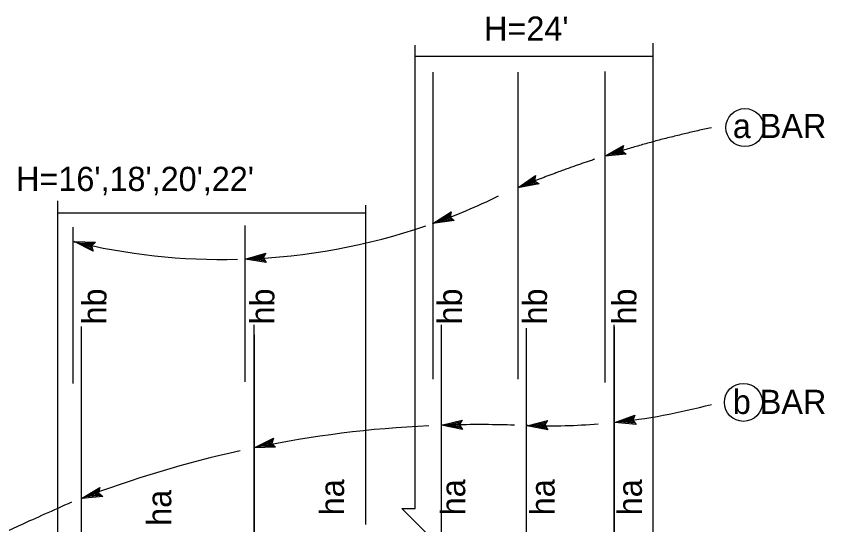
# Model space of a CAD drawing. Extents: x 0 to 2.83, y 0 to 1.83.
# Drawn here: x 0.3978 to 0.7878, y 0.6361 to 0.8815 of the extents above; entities that cross this region are included whole.
import ezdxf

# ---------------------------------------------------------------- set-up
doc = ezdxf.new("R2010")
doc.units = 0
for name, color, linetype in [('212 Leaders and Dim Lines', 7, 'Continuous'), ('214 Text and Titles', 7, 'Continuous'), ('216 Rebar', 7, 'Continuous'), ('240 Concrete', 7, 'Continuous')]:
    doc.layers.add(name, color=color, linetype=linetype)

msp = doc.modelspace()

# ---------------------------------------------------------------- linework, layer by layer
at = {"layer": '212 Leaders and Dim Lines'}
for p, q in [((0.6816565010624254, 0.8140532635678087), (0.6906450465545025, 0.8191519162127038)), ((0.6906450465545025, 0.8191519162127038), (0.6900153934090194, 0.816618651805636)), ((0.6906450465545025, 0.8191519162127038), (0.6906450465545025, 0.8191519162127038)), ((0.6914385873278669, 0.8153248994690626), (0.6838747650445657, 0.8147329422990356)), ((0.683891069107893, 0.8147452016796625), (0.6904447490202288, 0.8184585348296728)), ((0.6860987313519192, 0.815413031175717), (0.6903312311855507, 0.8178134406959661)), ((0.6908858394486915, 0.8157878392429035), (0.6860987313519192, 0.815413031175717)), ((0.688320000215113, 0.8160928466309261), (0.6901308141999235, 0.8171193763818102)), ((0.6904310733370378, 0.8162580233479313), (0.688320000215113, 0.8160928466309261)), ((0.6900153934090194, 0.816618651805636), (0.691962618481755, 0.8148594483556881)), ((0.691962618481755, 0.8148594483556881), (0.6816565010624254, 0.8140532635678087)), ((0.6816565010624254, 0.8140532635678087), (0.6816565010624254, 0.8140532635678087)), ((0.691962618481755, 0.8148594483556881), (0.691962618481755, 0.8148594483556881)), ((0.6397987882085379, 0.7987231481357853), (0.6482320883370973, 0.8046955561977158)), ((0.6419529119797444, 0.7996351916986263), (0.6481021715191099, 0.8039856136223181)), ((0.6482320883370973, 0.8046955561977158), (0.64785905815853, 0.8021120043603319)), ((0.6482320883370973, 0.8046955561977158), (0.6482320883370973, 0.8046955561977158)), ((0.649972527513284, 0.8005564563549284), (0.6397987882085379, 0.7987231481357853)), ((0.649404555666397, 0.800967140387051), (0.6419379163180351, 0.7996213625751517)), ((0.6440826771588876, 0.8005205555937036), (0.6480537676000668, 0.8033323986245052)), ((0.648808262457274, 0.8013724524727198), (0.6440826771588876, 0.8005205555937036)), ((0.6462247813793858, 0.8014192067232699), (0.6479238002622895, 0.8026217646141273)), ((0.6483087345669591, 0.8017947759782453), (0.6462247813793858, 0.8014192067232699)), ((0.64785905815853, 0.8021120043603319), (0.649972527513284, 0.8005564563549284)), ((0.649972527513284, 0.8005564563549284), (0.649972527513284, 0.8005564563549284)), ((0.6397987882085379, 0.7987231481357853), (0.6397987882085379, 0.7987231481357853)), ((0.5988372385898922, 0.7815494885977338), (0.6075403134939709, 0.7871214448320718)), ((0.6010316139438222, 0.782359914160334), (0.6073773759666315, 0.78641834582049)), ((0.6032004109984894, 0.7831448269642899), (0.6072985122173647, 0.7857681048938125)), ((0.6053821543386722, 0.7839424361304818), (0.6071354919297616, 0.7850643175732783)), ((0.6074813761325757, 0.784220250784792), (0.6053821543386722, 0.7839424361304818)), ((0.6075403134939709, 0.7871214448320718), (0.6070470088098882, 0.7845581379724859)), ((0.6070470088098882, 0.7845581379724859), (0.6090855091017215, 0.7829055645521578)), ((0.6075403134939709, 0.7871214448320718), (0.6075403134939709, 0.7871214448320718)), ((0.6090855091017215, 0.7829055645521578), (0.5988372385898922, 0.7815494885977338)), ((0.5988372385898922, 0.7815494885977338), (0.5988372385898922, 0.7815494885977338)), ((0.608537340932866, 0.7833423311277352), (0.6010159886524129, 0.7823468005793429)), ((0.6079606313876934, 0.7837750545306422), (0.6032004109984894, 0.7831448269642899)), ((0.6090855091017215, 0.7829055645521578), (0.6090855091017215, 0.7829055645521578)), ((0.4350039048591825, 0.7681800029374065), (0.4257246138189932, 0.7727359839506549)), ((0.4257246138189932, 0.7727359839506549), (0.4257246138189932, 0.7727359839506549)), ((0.4257246138189932, 0.7727359839506549), (0.4360569611289558, 0.7725441753835158)), ((0.4360563222536309, 0.7725443856486285), (0.4342243639486967, 0.7706856326487014)), ((0.4360563222536309, 0.7725443856486285), (0.4360563222536309, 0.7725443856486285)), ((0.4347900551463107, 0.7688469499663871), (0.4279796717850869, 0.7721910160131042)), ((0.4279992832653871, 0.7721935897142449), (0.43553108916851485, 0.7720495179770974)), ((0.43454967544412887, 0.769526876951913), (0.4302398995125093, 0.77164293041907)), ((0.4302398995125093, 0.77164293041907), (0.43510492623845815, 0.7715528469053807)), ((0.4343987400889022, 0.7701633817411996), (0.4324975130858705, 0.7710971213945771)), ((0.4324975130858705, 0.7710971213945771), (0.43457905427801674, 0.771058189525454)), ((0.4342243639486967, 0.7706856326487014), (0.4350039048591825, 0.7681800029374065)), ((0.4350039048591825, 0.7681800029374065), (0.4350039048591825, 0.7681800029374065)), ((0.5082276363435602, 0.7643040267689715), (0.518146120424555, 0.7672038737101691)), ((0.5180409175326293, 0.7632968497533511), (0.5105429188792586, 0.764455374494961)), ((0.5105607873076061, 0.7644646954888557), (0.5177925913351169, 0.7665747778983683)), ((0.5128641035145455, 0.7646074353526837), (0.5175338530275209, 0.765973797501848)), ((0.5176086652592121, 0.7638747172004438), (0.5128641035145455, 0.7646074353526837)), ((0.515181385595433, 0.7647601552459622), (0.5171800110438857, 0.7653439213487147)), ((0.5172740703087119, 0.7644367957165152), (0.515181385595433, 0.7647601552459622)), ((0.518146120424555, 0.7672038737101691), (0.5169524915554858, 0.7648831445477411)), ((0.5169524915554858, 0.7648831445477411), (0.5184440419021253, 0.7627245025800856)), ((0.518146120424555, 0.7672038737101691), (0.518146120424555, 0.7672038737101691)), ((0.5184440419021253, 0.7627245025800856), (0.5082276363435602, 0.7643040267689715)), ((0.5082276363435602, 0.7643040267689715), (0.5082276363435602, 0.7643040267689715)), ((0.5184440419021253, 0.7627245025800856), (0.5184440419021253, 0.7627245025800856)), ((0.6029255869196818, 0.6841551012642292), (0.6129627238129994, 0.6866155189163894)), ((0.6129620680889137, 0.6866156686213347), (0.6116672114432541, 0.6843498515825542)), ((0.6129620680889137, 0.6866156686213347), (0.6129620680889137, 0.6866156686213347)), ((0.6441076756859458, 0.6839512295409422), (0.6541448125527717, 0.6864116471931024)), ((0.654144156828686, 0.6864117968980478), (0.6528493001830263, 0.6841459798592672)), ((0.654144156828686, 0.6864117968980478), (0.654144156828686, 0.6864117968980478)), ((0.686485158069984, 0.6854559195364662), (0.6961779010015582, 0.6890398354236392)), ((0.68880170794507, 0.6857785260905704), (0.6958678646559209, 0.688386736194825)), ((0.691088053820875, 0.6860821571520974), (0.6956515272341667, 0.6877693336347035)), ((0.6933897030337094, 0.6863954024448292), (0.695343101746591, 0.687117246417678)), ((0.6961779010015582, 0.6890398354236392), (0.6951481387788949, 0.6866410518087727)), ((0.6951481387788949, 0.6866410518087727), (0.6967865243508033, 0.684591706372519)), ((0.6961777512701212, 0.6890391796995536), (0.6961777512701212, 0.6890391796995536)), ((0.6130623634614603, 0.6821273363879394), (0.6029255869196818, 0.6841551012642292)), ((0.6029255869196818, 0.6841551012642292), (0.6029255869196818, 0.6841551012642292)), ((0.6126851442730743, 0.6827172685012105), (0.6052450261717409, 0.6842055691034424)), ((0.6052637631060044, 0.6842128470791667), (0.6125809688111428, 0.6860025962986134)), ((0.6075699874460838, 0.6842552935573307), (0.6122956133563409, 0.685413025294546)), ((0.6122784458205327, 0.6833125514734929), (0.6075699874460838, 0.6842552935573307)), ((0.6098920121351341, 0.6843049985397741), (0.6119145140785699, 0.684799952918841)), ((0.6119687611265399, 0.683889306425545), (0.6098920121351341, 0.6843049985397741)), ((0.6116672114432541, 0.6843498515825542), (0.6130623634614603, 0.6821273363879394)), ((0.6542444522012322, 0.6819234646646525), (0.6441076756859458, 0.6839512295409422)), ((0.6441076756859458, 0.6839512295409422), (0.6441076756859458, 0.6839512295409422)), ((0.6538672330128465, 0.6825133967779234), (0.6464271149115132, 0.6840016973801555)), ((0.6464458518457763, 0.6840089753558797), (0.6537630575774067, 0.6857987245753264)), ((0.6487520762123479, 0.6840514218340437), (0.6534777020961131, 0.685209153571259)), ((0.6534605345603045, 0.683108679750206), (0.6487520762123479, 0.6840514218340437)), ((0.6510741009013982, 0.684101126816487), (0.6530966028183417, 0.684596081195554)), ((0.6531508498663121, 0.6836854346757663), (0.6510741009013982, 0.684101126816487)), ((0.6528493001830263, 0.6841459798592672), (0.6542444522012322, 0.6819234646646525)), ((0.6967865243508033, 0.684591706372519), (0.686485158069984, 0.6854559195364662)), ((0.686485158069984, 0.6854559195364662), (0.686485158069984, 0.6854559195364662)), ((0.6963442672251553, 0.6851347411002516), (0.6887839972486715, 0.6857689440733479)), ((0.6958727374975839, 0.6856810097833016), (0.691088053820875, 0.6860821571520974)), ((0.6955003923959743, 0.686218258392378), (0.6933897030337094, 0.6863954024448292)), ((0.6967865243508033, 0.684591706372519), (0.6967865243508033, 0.684591706372519)), ((0.6130623634614603, 0.6821273363879394), (0.6130623634614603, 0.6821273363879394)), ((0.6542444522012322, 0.6819234646646525), (0.6542444522012322, 0.6819234646646525)), ((0.5125922463540975, 0.673322100640931), (0.5218565668467684, 0.6779001972417624)), ((0.514862498378704, 0.6738853623320633), (0.5216177777364505, 0.6772199648327161)), ((0.5171046452668334, 0.6744267546765377), (0.5214672905423564, 0.6765820081359379)), ((0.5193610086674687, 0.6749790443012194), (0.5212275836514463, 0.675900777941179)), ((0.5214780894851444, 0.6750232813840483), (0.5193610086674687, 0.6749790443012194)), ((0.5218565668467684, 0.6779001972417624), (0.5210835673615559, 0.6754067420049983)), ((0.5210835673615559, 0.6754067420049983), (0.5229266857184819, 0.6735402191832992)), ((0.5218570728659085, 0.6778993918127316), (0.5218570728659085, 0.6778993918127316)), ((0.5229266857184819, 0.6735402191832992), (0.5125922463540975, 0.673322100640931)), ((0.5125922463540975, 0.673322100640931), (0.5125922463540975, 0.673322100640931)), ((0.5224311421891265, 0.674034190850466), (0.5148458229273694, 0.6738750265447452)), ((0.5219049965422952, 0.6745285954460026), (0.5171046452668334, 0.6744267546765377)), ((0.5229266857184819, 0.6735402191832992), (0.5229266857184819, 0.6735402191832992)), ((0.429262059712219, 0.6488691422476204), (0.4381849277029226, 0.6540812653599234)), ((0.43148678794913087, 0.6495895759580269), (0.43799414349273297, 0.653385415633488)), ((0.43368669491536194, 0.6502851483422091), (0.43788753306701694, 0.6527402005913808)), ((0.4358991506052415, 0.6509933785696059), (0.4376971051180387, 0.6520428897118289)), ((0.4381849277029226, 0.6540812653599234), (0.4375872008126401, 0.6515403754582014)), ((0.4375872008126401, 0.6515403754582014), (0.439557177248748, 0.6498071894879417)), ((0.4381849277029226, 0.6540812653599234), (0.4381849277029226, 0.6540812653599234)), ((0.439557177248748, 0.6498071894879417), (0.429262059712219, 0.6488691422476204)), ((0.429262059712219, 0.6488691422476204), (0.429262059712219, 0.6488691422476204)), ((0.4390269936216314, 0.6502657783873002), (0.4314716305287244, 0.6495768238571241)), ((0.43846882706453466, 0.6507204077219881), (0.43368669491536194, 0.6502851483422091)), ((0.43800858998022235, 0.6511854485044658), (0.4358991506052415, 0.6509933785696059)), ((0.439557177248748, 0.6498071894879417), (0.439557177248748, 0.6498071894879417))]:
    msp.add_line(p, q, dxfattribs=at)
for centre, radius, start, end in [((0.49753142544552204, 1.0676141429014399), 0.30348415645478083, 289.46966826778635, 295.96630747661095), ((0.49753142544552204, 1.0676141429014399), 0.30348415645478083, 272.0108039769009, 288.8163224595036), ((0.49753142544552204, 1.0676141429014399), 0.30348415645478083, 256.2039380219937, 271.33493554083884), ((0.6545421896451916, 0.9873819558001935), 0.30348415645478083, 275.9912473708304, 285.000312221561), ((0.6215906040516803, 0.1479622050348754), 0.5365296496948764, 92.648252090857, 101.6589433439131), ((0.6215906040516803, 0.1479622050348754), 0.5365296496948764, 91.1922464083953, 92.01541613844213), ((0.6215906040516803, 0.1479622050348754), 0.5365296496948764, 88.22988486892301, 91.27489918617309), ((0.6215906040516803, 0.1479622050348754), 0.5365296496948764, 87.26167974172864, 87.63752709340021), ((0.6545421896451916, 0.9873819558001935), 0.30348415645478083, 268.4769142085703, 274.5381896797422), ((0.6215906040516803, 0.1479622050348754), 0.5365296496948764, 102.4574086425028, 111.0167037771742)]:
    msp.add_arc(centre, radius, start, end, dxfattribs=at)
for points, degree in [([(0.7330912666357665, 0.8276969484192683), (0.7070197669869416, 0.8221486301215992), (0.6816265847371848, 0.8140434943333061)], 2), ([(0.6767496151541778, 0.8124611197368287), (0.6680156142973283, 0.8095811003427397), (0.6593854473706184, 0.8064034437806668), (0.6458338073769171, 0.8014136842771182), (0.6397303208067568, 0.798758686728136)], 4), ([(0.33729390164414225, 0.6040228783913694), (0.35009499455647286, 0.6102527168626208), (0.36225666784396077, 0.6176535661990976), (0.3744183411049566, 0.6250544155090826), (0.42472835384643415, 0.6472327187615504)], 4)]:
    msp.add_open_spline(points, degree=degree, dxfattribs=at)
at = {"layer": '214 Text and Titles'}
for centre in [(0.7492728554132704, 0.827754778886496), (0.7485499181141838, 0.695219557287204)]:
    msp.add_circle(centre, 0.009166849985009199, dxfattribs=at)
at = {"layer": '216 Rebar'}
for p, q in [((0.5987344480907704, 0.8544488760923082), (0.5987344480907704, 0.7063375857379375)), ((0.6397610040949904, 0.8544488760923082), (0.6397610040949904, 0.7063375857379375)), ((0.6816640939192293, 0.8547521910541347), (0.6816640939192293, 0.7047596412792935)), ((0.5080902030710098, 0.7805888013389147), (0.5080902030710098, 0.7050738614688559)), ((0.4251605572425509, 0.7797595048732126), (0.4251605572425509, 0.7042445650031536)), ((0.429169553314988, 0.7318148470641194), (0.429169553314988, 0.4820818580336161)), ((0.5125138473762983, 0.7326441435298215), (0.5125138473762983, 0.4829111544993184)), ((0.6027434441632079, 0.7326366601104853), (0.6027434441632079, 0.4647788557275612)), ((0.6437700001674278, 0.7310587156518414), (0.6437700001674278, 0.4647788557275612)), ((0.6860877382245177, 0.7326441435298215), (0.6860877382245177, 0.4676430806803423)), ((0.6861722799265775, 0.7315846971292256), (0.6861722799265775, 0.5193529283887414)), ((0.5125983890783581, 0.7278167227603228), (0.5125983890783581, 0.5193529283887414))]:
    msp.add_line(p, q, dxfattribs=at)
at = {"layer": '240 Concrete'}
for p, q in [((0.5901927109560177, 0.6440712024642424), (0.5901927109560177, 0.8674632336469533)), ((0.7050632026674873, 0.6279443298410833), (0.7050632026674873, 0.868513049311977)), ((0.5901927109560177, 0.8622592472143382), (0.7050632026674873, 0.8622592472143382)), ((0.4178869733755677, 0.5702258863772579), (0.4178869733755677, 0.7923942220514033)), ((0.5663981091081218, 0.6363631728589569), (0.5663981091081218, 0.7903808769059232)), ((0.4178869733755677, 0.7866692227507859), (0.5663981091081218, 0.7866692227507859)), ((0.5837638738150764, 0.6440569793817797), (0.5901927109560177, 0.6440712024642424)), ((0.5959435084640119, 0.6319311179491646), (0.5837638738150764, 0.6440569793817797))]:
    msp.add_line(p, q, dxfattribs=at)

# ---------------------------------------------------------------- texts
at = {"layer": '214 Text and Titles'}
for s, height, p in [("H=24'", 0.011666666666666665, (0.6234982638888888, 0.8696623211805554)), ('a BAR', 0.011666661458333333, (0.743454861111111, 0.8226961805555555)), ("H=16',18',20',22'", 0.011666666666666665, (0.3977933924932161, 0.797171001736111)), ('b BAR', 0.011666661458333333, (0.7434513888888888, 0.6896276041666666))]:
    msp.add_text(s, height=height, dxfattribs=at).set_placement(p)
for s, p in [('hb', (0.4413289982638889, 0.7327986111111111)), ('hb', (0.522330734375, 0.7327986111111111)), ('hb', (0.612799484375, 0.7327986111111111)), ('hb', (0.6538255260416667, 0.7327986111111111)), ('hb', (0.6969566024305556, 0.7327986111111111)), ('ha', (0.5559930607638889, 0.640751736111111)), ('ha', (0.614377609375, 0.640751736111111)), ('ha', (0.6575078177083333, 0.640751736111111)), ('ha', (0.6995859427083333, 0.640751736111111)), ('ha', (0.47259809548611115, 0.6356649305555555))]:
    msp.add_text(s, height=0.011666666666666665, rotation=90, dxfattribs=at).set_placement(p)

doc.saveas('drawing.dxf')
